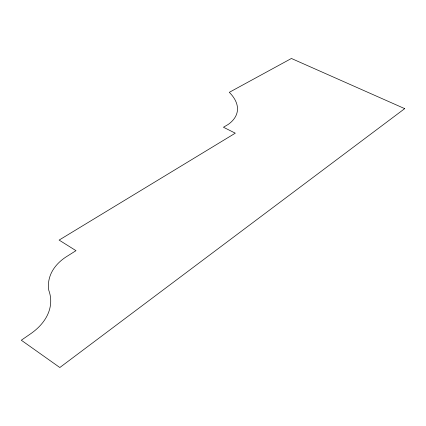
<?xml version="1.0" encoding="UTF-8"?>
<svg xmlns="http://www.w3.org/2000/svg" width="426" height="426" viewBox="0 0 426 426"><rect width="100%" height="100%" fill="white"/><g stroke="black" fill="none" stroke-linecap="round" stroke-linejoin="round"><path stroke-width="0.64" d="M404.7 108.635L59.826 367.521L21.3 340.22L30.89 333.606A69.837 45.917 -2.5 0 0 48.804 290.383A65.732 43.377 5.6 0 1 67.926 255.754L75.993 250.664L59.118 240.088L235.296 133.178L223.448 127.246L228.139 124.483A66.152 32.078 8.4 0 0 229.31 92.325L291.416 58.479L404.7 108.635"/></g></svg>
